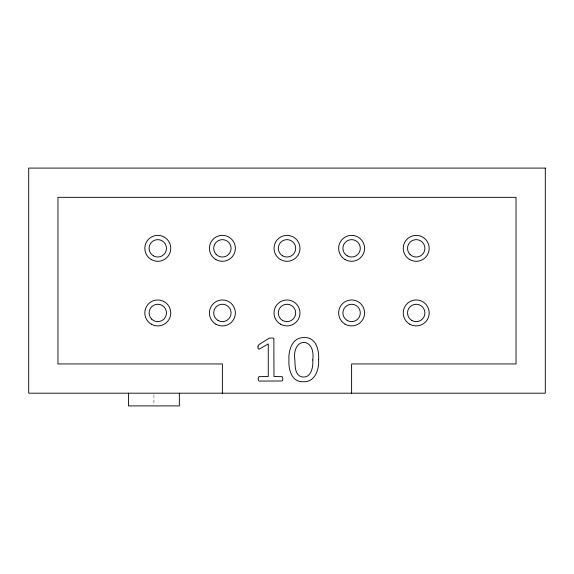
<?xml version="1.0" encoding="UTF-8"?>
<svg xmlns="http://www.w3.org/2000/svg" width="574" height="574" viewBox="0 0 574 574"><rect width="100%" height="100%" fill="white"/><g stroke="black" fill="none" stroke-linecap="round" stroke-linejoin="round"><path stroke-width="0.43" stroke-dasharray="2.87 2.15" d="M153.918 394.89L153.918 405.065"/><path stroke-width="0.86" d="M351.604 393.197L351.604 363.945L516.048 363.945L516.048 197.341L57.952 197.341L57.952 363.945L222.396 363.945L222.396 393.197M179.353 393.197L179.353 405.911L128.476 405.911L128.476 393.197M312.78 359.963C313.375 367.066 311.079 378.962 301.465 376.817C294.354 374.592 295.28 365.15 294.792 359.367C292.023 336.83 315.858 336.579 312.78 359.963M318.606 359.568C319.338 369.168 315.083 382.406 303.337 381.724C291.606 382.514 288.227 369.039 288.966 359.769C288.277 350.197 292.467 336.945 304.198 337.605C315.944 336.794 319.345 350.276 318.606 359.568M258.013 346.187L258.049 348.404L258.974 349.265L268.266 343.934L268.266 376.522L258.845 376.673L258.128 378.84L258.508 380.598L259.319 381.093L282.157 380.978L282.903 378.84L282.207 376.673L273.963 376.522L273.863 338.488L272.636 338.007L269.127 338.172L258.924 344.665L258.013 346.187M545.3 168.089L28.7 168.089L28.7 393.197L545.3 393.197L545.3 168.089M151.299 259.57A12.972 12.972 0 0 0 170.758 248.341A12.972 12.972 0 0 0 151.299 237.105A12.972 12.972 0 0 0 151.299 259.57M151.299 324.181A12.972 12.972 0 0 0 170.758 312.945A12.972 12.972 0 0 0 151.299 301.709A12.972 12.972 0 0 0 151.299 324.181M151.644 319.094A8.689 8.689 0 0 0 166.18 315.191A8.689 8.689 0 0 0 155.54 304.55A8.689 8.689 0 0 0 151.644 319.094M153.437 255.868A8.689 8.689 0 0 0 166.474 248.341A8.689 8.689 0 0 0 153.437 240.807A8.689 8.689 0 0 0 153.437 255.868M215.91 259.57A12.972 12.972 0 0 0 235.369 248.341A12.972 12.972 0 0 0 215.91 237.105A12.972 12.972 0 0 0 215.91 259.57M215.91 324.181A12.972 12.972 0 0 0 235.369 312.945A12.972 12.972 0 0 0 215.91 301.709A12.972 12.972 0 0 0 215.91 324.181M218.048 320.471A8.689 8.689 0 0 0 231.085 312.945A8.689 8.689 0 0 0 218.048 305.418A8.689 8.689 0 0 0 218.048 320.471M216.247 254.483A8.689 8.689 0 0 0 230.791 250.587A8.689 8.689 0 0 0 220.143 239.939A8.689 8.689 0 0 0 216.247 254.483M409.728 259.57A12.972 12.972 0 0 0 429.187 248.341A12.972 12.972 0 0 0 409.728 237.105A12.972 12.972 0 0 0 409.728 259.57M409.728 324.181A12.972 12.972 0 0 0 429.187 312.945A12.972 12.972 0 0 0 409.728 301.709A12.972 12.972 0 0 0 409.728 324.181M411.867 320.471A8.689 8.689 0 0 0 424.904 312.945A8.689 8.689 0 0 0 411.867 305.418A8.689 8.689 0 0 0 411.867 320.471M410.066 254.483A8.689 8.689 0 0 0 424.609 250.587A8.689 8.689 0 0 0 413.962 239.939A8.689 8.689 0 0 0 410.066 254.483M345.118 259.57A12.972 12.972 0 0 0 364.576 248.341A12.972 12.972 0 0 0 345.118 237.105A12.972 12.972 0 0 0 345.118 259.57M345.118 324.181A12.972 12.972 0 0 0 364.576 312.945A12.972 12.972 0 0 0 345.118 301.709A12.972 12.972 0 0 0 345.118 324.181M347.263 320.471A8.689 8.689 0 0 0 360.3 312.945A8.689 8.689 0 0 0 347.263 305.418A8.689 8.689 0 0 0 347.263 320.471M347.263 255.868A8.689 8.689 0 0 0 360.3 248.341A8.689 8.689 0 0 0 347.263 240.807A8.689 8.689 0 0 0 347.263 255.868M280.514 259.57A12.972 12.972 0 0 0 299.972 248.341A12.972 12.972 0 0 0 280.514 237.105A12.972 12.972 0 0 0 280.514 259.57M280.514 324.181A12.972 12.972 0 0 0 299.972 312.945A12.972 12.972 0 0 0 280.514 301.709A12.972 12.972 0 0 0 280.514 324.181M282.652 320.471A8.689 8.689 0 0 0 295.689 312.945A8.689 8.689 0 0 0 282.652 305.418A8.689 8.689 0 0 0 282.652 320.471M282.652 255.868A8.689 8.689 0 0 0 295.689 248.341A8.689 8.689 0 0 0 282.652 240.807A8.689 8.689 0 0 0 282.652 255.868"/></g></svg>
